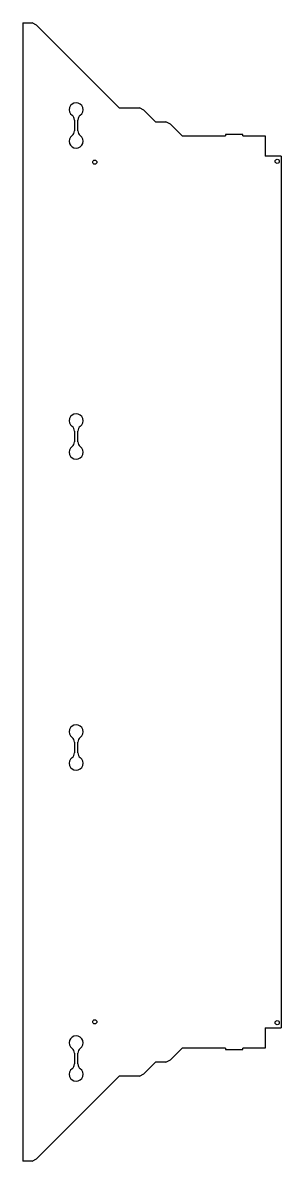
# Model space of a CAD drawing. Header units: millimetres. Extents: x -16 to 206, y -380 to 596.
import ezdxf

# ---------------------------------------------------------------- set-up
doc = ezdxf.new("R2010")
doc.units = ezdxf.units.MM

msp = doc.modelspace()

# ---------------------------------------------------------------- linework, layer by layer
at = {"color": 7, "linetype": 'Continuous', "lineweight": 25}
for p, q in [((-15.89, 595.95), (-15.89, -380.05)), ((-15.89, 595.95), (-7.89, 595.95)), ((-4.04, 593.95), (-7.89, 595.95)), ((-4.04, 593.95), (66.96, 522.95)), ((66.96, 522.95), (84.31, 522.95)), ((88.15, 520.95), (84.31, 522.95)), ((88.15, 520.95), (98.15, 510.95)), ((28.46, 512.58), (28.46, 503.32)), ((31.46, 503.32), (31.46, 512.58)), ((98.15, 510.95), (107, 510.95)), ((110.85, 508.95), (107, 510.95)), ((110.85, 508.95), (120.85, 498.95)), ((120.85, 498.95), (158.2, 498.95)), ((158.2, 500.15), (158.2, 498.95)), ((173.2, 500.15), (158.2, 500.15)), ((173.2, 498.95), (173.2, 500.15)), ((173.2, 498.95), (192.2, 498.95)), ((192.2, 498.95), (192.2, 481.45)), ((206.05, 481.45), (192.2, 481.45)), ((206.05, 481.45), (206.05, -265.55)), ((28.46, 245.91), (28.46, 236.66)), ((31.46, 236.66), (31.46, 245.91)), ((28.46, -20.76), (28.46, -30.01)), ((31.46, -30.01), (31.46, -20.76)), ((192.2, -265.55), (206.05, -265.55)), ((192.2, -265.55), (192.2, -283.05)), ((28.46, -287.42), (28.46, -296.68)), ((31.46, -296.68), (31.46, -287.42)), ((120.85, -283.05), (110.85, -293.05)), ((158.2, -283.05), (120.85, -283.05)), ((158.2, -283.05), (158.2, -284.25)), ((158.2, -284.25), (173.2, -284.25)), ((192.2, -283.05), (173.2, -283.05)), ((173.2, -284.25), (173.2, -283.05)), ((98.15, -295.05), (88.15, -305.05)), ((107, -295.05), (98.15, -295.05)), ((107, -295.05), (110.85, -293.05)), ((66.96, -307.05), (-4.04, -378.05)), ((84.31, -307.05), (66.96, -307.05)), ((84.31, -307.05), (88.15, -305.05)), ((-7.89, -380.05), (-15.89, -380.05)), ((-7.89, -380.05), (-4.04, -378.05))]:
    msp.add_line(p, q, dxfattribs=at)
for centre in [(45.96, 476.45), (202.55, 477.2), (45.96, -260.55), (202.55, -261.3)]:
    msp.add_circle(centre, 1.8, dxfattribs=at)
for centre, radius, start, end in [((29.96, 521.45), 6, 306.22155, 233.77845), ((23.46, 512.58), 5, 0, 53.77845), ((36.46, 512.58), 5, 126.22155, 180), ((29.96, 494.45), 6, 126.22155, 53.77845), ((23.46, 503.32), 5, 306.22155, 0), ((36.46, 503.32), 5, 180, 233.77845), ((29.96, 254.78), 6, 306.22155, 233.77845), ((23.46, 245.91), 5, 0, 53.77845), ((36.46, 245.91), 5, 126.22155, 180), ((23.46, 236.66), 5, 306.22155, 0), ((36.46, 236.66), 5, 180, 233.77845), ((29.96, 227.78), 6, 126.22155, 53.77845), ((29.96, -11.88), 6, 306.22155, 233.77845), ((23.46, -20.76), 5, 0, 53.77845), ((36.46, -20.76), 5, 126.22155, 180), ((29.96, -38.88), 6, 126.22155, 53.77845), ((23.46, -30.01), 5, 306.22155, 0), ((36.46, -30.01), 5, 180, 233.77845), ((29.96, -278.55), 6, 306.22155, 233.77845), ((23.46, -287.42), 5, 0, 53.77845), ((36.46, -287.42), 5, 126.22155, 180), ((29.96, -305.55), 6, 126.22155, 53.77845), ((23.46, -296.68), 5, 306.22155, 0), ((36.46, -296.68), 5, 180, 233.77845)]:
    msp.add_arc(centre, radius, start, end, dxfattribs=at)

doc.saveas('drawing.dxf')
